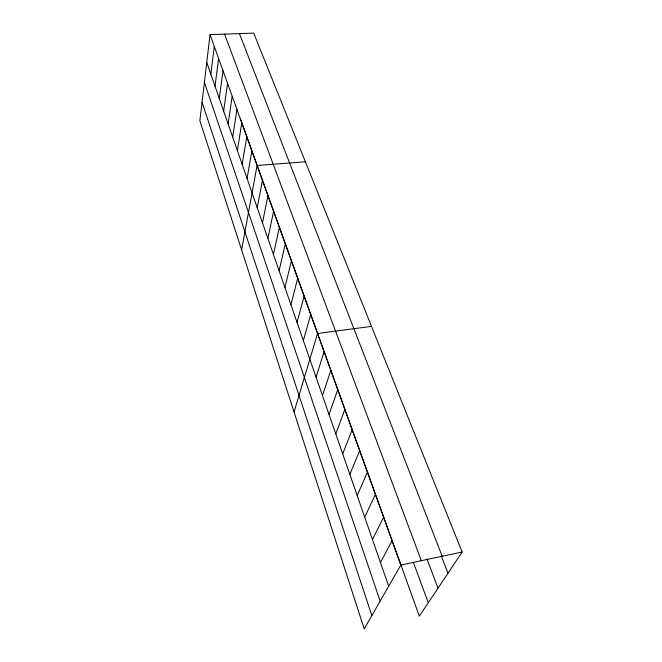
<?xml version="1.0" encoding="UTF-8"?>
<svg xmlns="http://www.w3.org/2000/svg" width="662" height="662" viewBox="0 0 662 662"><rect width="100%" height="100%" fill="white"/><g stroke="black" fill="none" stroke-linecap="round" stroke-linejoin="round"><path stroke-width="0.99" d="M210.036 34.623L199.858 120.79L364.216 628.9L400.8 565.083L462.142 552.017L253.703 33.1L210.036 34.623L400.8 565.083M210.839 74.194L214.273 46.398M215.018 86.225L218.601 58.43M219.287 98.522L223.028 70.743M223.657 111.092L227.554 83.338M228.125 123.951L232.188 96.23M232.693 137.1L236.938 109.429M237.368 150.564L241.796 122.942M242.151 164.341L246.777 136.777M247.05 178.45L251.874 150.961M241.613 249.872L257.096 165.492L305.389 161.776M257.212 207.703L262.458 180.387M262.483 222.871L267.953 195.671M267.878 238.419L273.588 211.344M273.414 254.357L279.372 227.422M279.099 270.717L285.305 243.939M284.925 287.49L291.404 260.886M290.908 304.71L297.668 278.305M297.048 322.394L304.106 296.204M303.353 340.558L310.718 314.599M294.052 411.971L317.528 333.516L371.498 326.358M316.072 377.158L324.074 351.729M322.468 395.586L330.801 370.439M329.039 414.495L337.719 389.67M335.783 433.924L344.828 409.447M342.717 453.892L352.143 429.779M349.842 474.406L359.665 450.698M357.174 495.507L367.41 472.238M364.712 517.212L375.387 494.406M372.466 539.547L383.604 517.254M380.451 562.543L392.07 540.804M462.142 552.017L419.319 616.148L389.115 532.174M239.429 33.596L442.175 556.27M441.281 555.948L447.975 573.226M426.924 558.844L437.996 588.17M224.583 34.118L421.322 560.714M413.51 562.667L428.264 602.743M240.232 118.299L318.587 336.114M318.935 337.082L343.106 404.275M343.446 405.218L388.776 531.238M206.751 62.427L388.685 586.226M204.393 82.427L380.154 601.104M202.051 102.254L371.854 615.586"/></g></svg>
